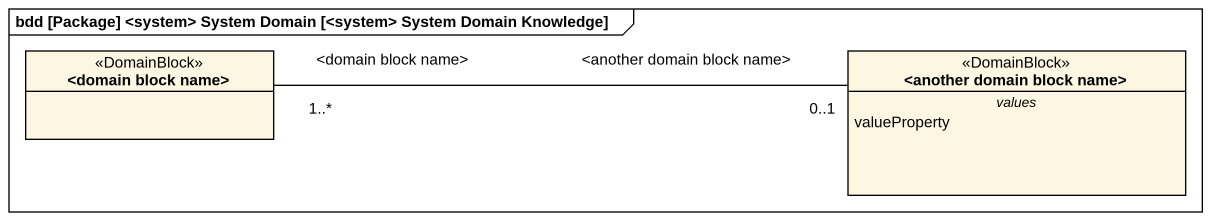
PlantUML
@startuml
mainframe bdd [Package] <system> System Domain [<system> System Domain Knowledge]
hide circle
hide empty members
class "<domain block name>" as domain_block_name <<DomainBlock>>
class "<another domain block name>" as another_domain_block_name <<DomainBlock>> {
  -- values --
  valueProperty
}
domain_block_name "<domain block name>\n1..*" -right- "<another domain block name>\n0..1" another_domain_block_name
@enduml
